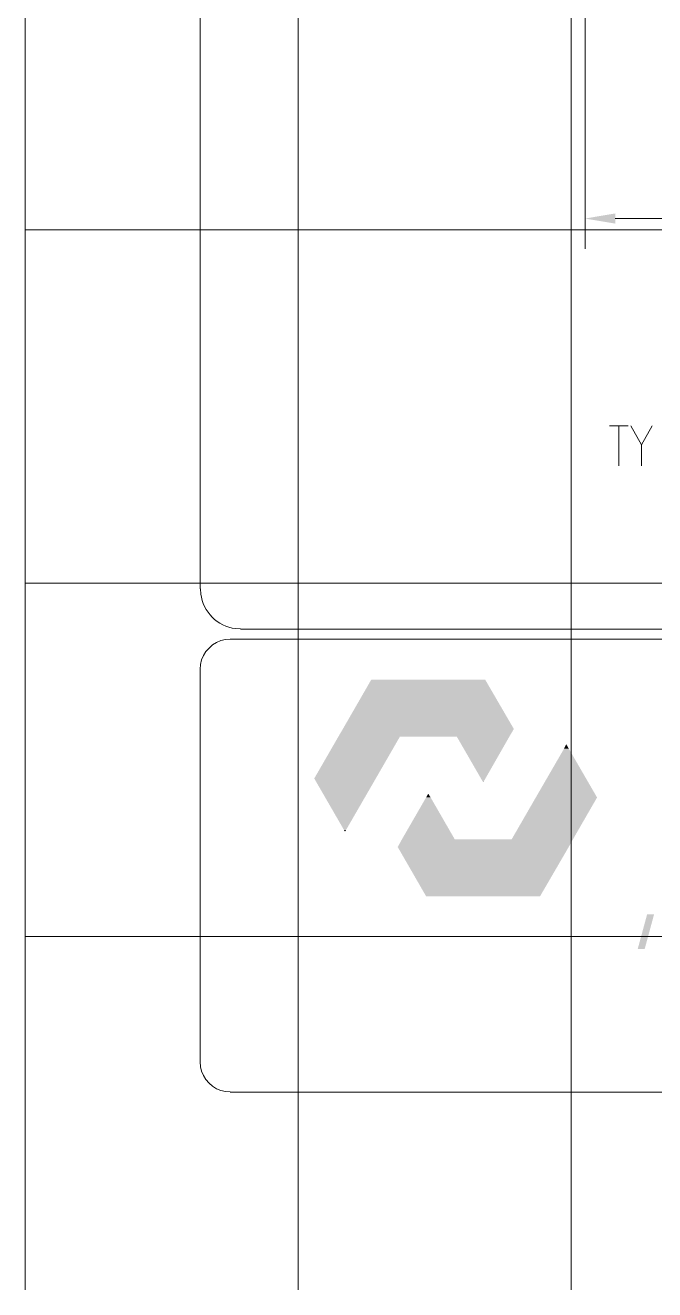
# Model space of a CAD drawing. Header units: millimetres. Extents: x 0 to 216, y 0 to 279.
# Drawn here: x 0 to 49.8, y 0 to 100 of the extents above; entities that cross this region are included whole.
import ezdxf

# ---------------------------------------------------------------- set-up
doc = ezdxf.new("R2010")
doc.units = ezdxf.units.MM
doc.layers.add('C00-00-00', color=7, linetype='Continuous')
doc.layers.add('C5A-5A-5A', color=7, linetype='Continuous', true_color=0x5a5a5a)

msp = doc.modelspace()

# ---------------------------------------------------------------- hatches: boundary and pattern name
at = {"layer": 'C00-00-00'}
h = msp.add_hatch(color=256, dxfattribs=at)
h.dxf.hatch_style = 2
h.paths.add_polyline_path([(46.6725, 85.111167), (46.6725, 84.306833), (44.280667, 84.709)])
h = msp.add_hatch(color=256, dxfattribs=at)
h.dxf.hatch_style = 2
h.paths.add_polyline_path([(27.3685, 48.238833), (38.650333, 44.344167), (25.124833, 44.344167)])
h = msp.add_hatch(color=256, dxfattribs=at)
h.dxf.hatch_style = 2
h.paths.add_polyline_path([(27.3685, 48.238833), (36.3855, 48.238833), (38.650333, 44.344167)])
h = msp.add_hatch(color=256, dxfattribs=at)
h.dxf.hatch_style = 2
h.paths.add_polyline_path([(25.124833, 44.344167), (38.2905, 43.730333), (24.765, 43.730333)])
h = msp.add_hatch(color=256, dxfattribs=at)
h.dxf.hatch_style = 2
h.paths.add_polyline_path([(25.124833, 44.344167), (38.650333, 44.344167), (38.2905, 43.730333)])
h = msp.add_hatch(color=256, dxfattribs=at)
h.dxf.hatch_style = 2
h.paths.add_polyline_path([(24.765, 43.730333), (27.728333, 40.428333), (22.86, 40.428333)])
h = msp.add_hatch(color=256, dxfattribs=at)
h.dxf.hatch_style = 2
h.paths.add_polyline_path([(24.765, 43.730333), (29.633333, 43.730333), (27.728333, 40.428333)])
h = msp.add_hatch(color=256, dxfattribs=at)
h.dxf.hatch_style = 2
h.paths.add_polyline_path([(34.141833, 43.730333), (36.2585, 40.174333), (36.195, 40.174333)])
h = msp.add_hatch(color=256, dxfattribs=at)
h.dxf.hatch_style = 2
h.paths.add_polyline_path([(34.141833, 43.730333), (38.2905, 43.730333), (36.2585, 40.174333)])
h = msp.add_hatch(color=256, dxfattribs=at)
h.dxf.hatch_style = 2
h.paths.add_polyline_path([(22.86, 40.428333), (25.378833, 36.364333), (25.2095, 36.364333)])
h = msp.add_hatch(color=256, dxfattribs=at)
h.dxf.hatch_style = 2
h.paths.add_polyline_path([(22.86, 40.428333), (27.728333, 40.428333), (25.378833, 36.364333)])
h = msp.add_hatch(color=256, dxfattribs=at)
h.dxf.hatch_style = 2
h.paths.add_polyline_path([(36.195, 40.174333), (36.2585, 40.174333), (36.216167, 40.132)])
h = msp.add_hatch(color=256, dxfattribs=at)
h.dxf.hatch_style = 2
h.paths.add_polyline_path([(25.2095, 36.364333), (25.378833, 36.364333), (25.294167, 36.216167)])
h = msp.add_hatch(color=256, dxfattribs=at)
h.dxf.hatch_style = 2
h.paths.add_polyline_path([(49.191333, 29.675667), (49.000833, 26.945167), (48.4505, 26.945167)])
h = msp.add_hatch(color=256, dxfattribs=at)
h.dxf.hatch_style = 2
h.paths.add_polyline_path([(49.191333, 29.675667), (49.741667, 29.675667), (49.000833, 26.945167)])
at = {"layer": 'C5A-5A-5A'}
h = msp.add_hatch(color=256, dxfattribs=at)
h.dxf.hatch_style = 2
h.paths.add_polyline_path([(42.799, 43.137667), (42.9895, 42.799), (42.629667, 42.799)])
h = msp.add_hatch(color=256, dxfattribs=at)
h.dxf.hatch_style = 2
h.paths.add_polyline_path([(42.629667, 42.799), (45.233167, 38.9255), (40.386, 38.9255)])
h = msp.add_hatch(color=256, dxfattribs=at)
h.dxf.hatch_style = 2
h.paths.add_polyline_path([(42.629667, 42.799), (42.9895, 42.799), (45.233167, 38.9255)])
h = msp.add_hatch(color=256, dxfattribs=at)
h.dxf.hatch_style = 2
h.paths.add_polyline_path([(31.877, 39.221833), (32.0675, 38.9255), (31.707667, 38.9255)])
h = msp.add_hatch(color=256, dxfattribs=at)
h.dxf.hatch_style = 2
h.paths.add_polyline_path([(31.707667, 38.9255), (33.9725, 35.6235), (29.802667, 35.6235)])
h = msp.add_hatch(color=256, dxfattribs=at)
h.dxf.hatch_style = 2
h.paths.add_polyline_path([(31.707667, 38.9255), (32.0675, 38.9255), (33.9725, 35.6235)])
h = msp.add_hatch(color=256, dxfattribs=at)
h.dxf.hatch_style = 2
h.paths.add_polyline_path([(40.386, 38.9255), (43.328167, 35.6235), (38.481, 35.6235)])
h = msp.add_hatch(color=256, dxfattribs=at)
h.dxf.hatch_style = 2
h.paths.add_polyline_path([(40.386, 38.9255), (45.233167, 38.9255), (43.328167, 35.6235)])
h = msp.add_hatch(color=256, dxfattribs=at)
h.dxf.hatch_style = 2
h.paths.add_polyline_path([(29.802667, 35.6235), (42.9895, 35.009667), (29.464, 35.009667)])
h = msp.add_hatch(color=256, dxfattribs=at)
h.dxf.hatch_style = 2
h.paths.add_polyline_path([(29.464, 35.009667), (40.724667, 31.115), (31.707667, 31.115)])
h = msp.add_hatch(color=256, dxfattribs=at)
h.dxf.hatch_style = 2
h.paths.add_polyline_path([(29.464, 35.009667), (42.9895, 35.009667), (40.724667, 31.115)])
h = msp.add_hatch(color=256, dxfattribs=at)
h.dxf.hatch_style = 2
h.paths.add_polyline_path([(29.802667, 35.6235), (43.328167, 35.6235), (42.9895, 35.009667)])

# ---------------------------------------------------------------- linework, layer by layer
at = {"layer": 'C00-00-00', "lineweight": 0}
for points in [[(0, 0), (0, 279.4)], [(21.59, 0), (21.59, 279.4)], [(43.18, 0), (43.18, 279.4)], [(13.843, 55.414333), (13.843, 264.541)], [(44.280667, 108.860167), (44.280667, 82.317167)], [(46.6725, 84.709), (83.968167, 84.709)], [(215.9, 83.82), (0, 83.82)], [(46.206833, 68.326), (47.6885, 68.326)], [(46.947667, 68.326), (46.947667, 65.151)], [(47.900167, 68.326), (48.746833, 66.823167), (48.746833, 65.151)], [(49.5935, 68.326), (48.746833, 66.823167)], [(215.9, 55.88), (0, 55.88)], [(13.864167, 55.414333), (13.885333, 55.012167), (13.928067, 54.7545), (13.993312, 54.50298), (14.0799, 54.258775), (14.186661, 54.023055), (14.312426, 53.796988), (14.456027, 53.581742), (14.616295, 53.378488), (14.79206, 53.188394), (14.982155, 53.012628), (15.185409, 52.852361), (15.400654, 52.708759), (15.626722, 52.582994), (15.862442, 52.476233), (16.106647, 52.389646), (16.358167, 52.3244), (16.615833, 52.281667), (17.018, 52.2605)], [(198.12, 52.239333), (17.018, 52.239333)], [(16.213667, 51.435), (15.832667, 51.413833), (15.475219, 51.329336), (15.135258, 51.18434), (14.819953, 50.986014), (14.536473, 50.741527), (14.291986, 50.458047), (14.09366, 50.142742), (13.948664, 49.802781), (13.864167, 49.445333), (13.843, 49.064333)], [(149.648333, 51.456167), (16.213667, 51.456167)], [(13.843, 49.064333), (13.843, 18.012833)], [(215.9, 27.94), (0, 27.94)], [(13.843, 18.012833), (13.864167, 17.631833), (13.948664, 17.274385), (14.09366, 16.934425), (14.291986, 16.61912), (14.536473, 16.33564), (14.819953, 16.091152), (15.135258, 15.892826), (15.475219, 15.747831), (15.832667, 15.663333), (16.213667, 15.642167)], [(16.213667, 15.621), (149.648333, 15.621)]]:
    msp.add_lwpolyline(points, dxfattribs=at)

doc.saveas('drawing.dxf')
